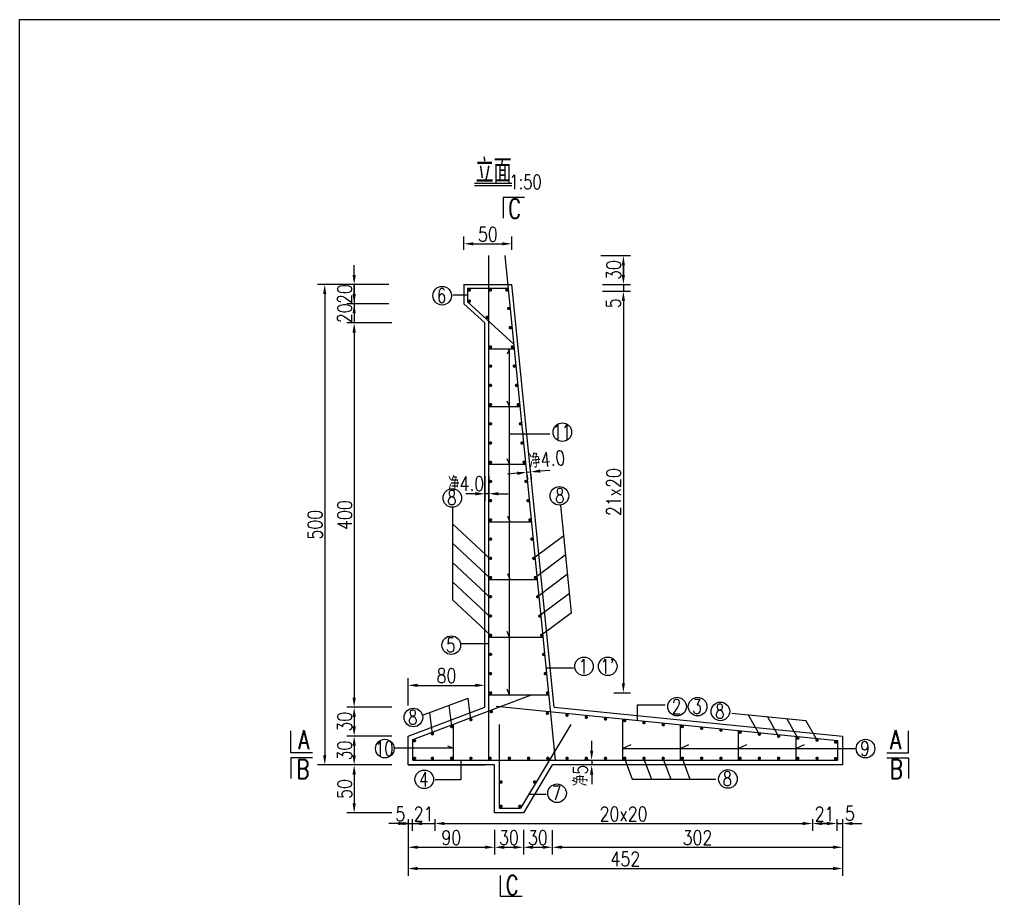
# Model space of a CAD drawing. Header units: millimetres. Extents: x 2923 to 12523, y -1268 to 4624.
# Drawn here: x 7923 to 8936, y 560 to 1475 of the extents above; entities that cross this region are included whole.
import ezdxf
from ezdxf.enums import TextEntityAlignment as Align

# ---------------------------------------------------------------- set-up
doc = ezdxf.new("R2010")
doc.units = ezdxf.units.MM
for name, color, linetype in [('lk', 7, 'Continuous'), ('文字', 7, 'Continuous'), ('标注', 4, 'Continuous'), ('钢筋', 6, 'Continuous')]:
    doc.layers.add(name, color=color, linetype=linetype)
doc.styles.add('XGhz', font='simplex1.shx', dxfattribs={"width": 0.8, "bigfont": 'hztxt.shx'})
doc.styles.add('XGsz', font='simplex1.shx', dxfattribs={"width": 0.8, "bigfont": 'hztxt.shx'})
doc.styles.add('数字', font='simplex1.shx', dxfattribs={"width": 0.8, "bigfont": 'hztxt.shx'})
doc.styles.add('汉字', font='simplex1.shx', dxfattribs={"width": 0.8, "bigfont": 'hztxt.shx'})
doc.dimstyles.new('STANDARD50', dxfattribs={"dimscale": 5, "dimtxt": 3, "dimasz": 2, "dimexe": 1.5, "dimexo": 2.5, "dimgap": 0.5, "dimtad": 1, "dimdec": 0, "dimrnd": 0.1, "dimzin": 0, "dimdsep": 46, "dimtxsty": 'XGsz', "dimcen": 0.09, "dimdle": 1, "dimclrd": 256, "dimclre": 256, "dimclrt": 256, "dimadec": 0, "dimazin": 0, "dimtfac": 1, "dimtdec": 0, "dimtix": 1, "dimtmove": 2, "dimatfit": 3, "dimfxl": 0, "dimtolj": 1, "dimtzin": 0, "dimlwd": -1, "dimlwe": -1, "dimarcsym": 0})

# ---------------------------------------------------------------- blocks, each defined once
blk = doc.blocks.new('*D4')
at = {"layer": 'DEFPOINTS', "color": 0}
for p in [(8407.3, 781.6), (8407.3, 758.8), (8327.3, 748.2)]:
    blk.add_point(p, dxfattribs=at)
at = {"layer": '标注'}
for p, q in [((8327.3, 760.7), (8327.3, 789.1)), ((8337.3, 781.6), (8397.3, 781.6)), ((8407.3, 771.3), (8407.3, 789.1))]:
    blk.add_line(p, q, dxfattribs=at)
for points in [[(8337.3, 783.3), (8337.3, 780), (8327.3, 781.6)], [(8397.3, 783.3), (8397.3, 780), (8407.3, 781.6)]]:
    blk.add_solid(points, dxfattribs=at)
at = {"layer": '标注', "insert": (8367.3, 791.6), "char_height": 15, "attachment_point": 5, "style": 'XGsz'}
blk.add_mtext('\\A1;80', dxfattribs=at)
blk = doc.blocks.new('*D5')
at = {"layer": 'DEFPOINTS', "color": 0}
for p in [(8327.3, 636.4), (8417.3, 636.4), (8417.3, 613.1)]:
    blk.add_point(p, dxfattribs=at)
at = {"layer": '标注'}
for p, q in [((8327.3, 623.9), (8327.3, 605.6)), ((8417.3, 623.9), (8417.3, 605.6)), ((8337.3, 613.1), (8407.3, 613.1))]:
    blk.add_line(p, q, dxfattribs=at)
for points in [[(8337.3, 614.8), (8337.3, 611.5), (8327.3, 613.1)], [(8407.3, 614.8), (8407.3, 611.5), (8417.3, 613.1)]]:
    blk.add_solid(points, dxfattribs=at)
at = {"layer": '标注', "insert": (8372.3, 623.1), "char_height": 15, "attachment_point": 5, "style": 'XGsz'}
blk.add_mtext('\\A1;90', dxfattribs=at)
blk = doc.blocks.new('*D6')
at = {"layer": 'DEFPOINTS', "color": 0}
for p in [(8779.3, 649.3), (8327.3, 647.1), (8779.3, 591)]:
    blk.add_point(p, dxfattribs=at)
at = {"layer": '标注'}
for p, q in [((8327.3, 634.6), (8327.3, 583.5)), ((8779.3, 636.8), (8779.3, 583.5)), ((8337.3, 591), (8769.3, 591))]:
    blk.add_line(p, q, dxfattribs=at)
for points in [[(8337.3, 592.7), (8337.3, 589.3), (8327.3, 591)], [(8769.3, 592.7), (8769.3, 589.3), (8779.3, 591)]]:
    blk.add_solid(points, dxfattribs=at)
at = {"layer": '标注', "insert": (8553.3, 601), "char_height": 15, "attachment_point": 5, "style": 'XGsz'}
blk.add_mtext('\\A1;452', dxfattribs=at)
blk = doc.blocks.new('*D7')
at = {"layer": 'DEFPOINTS', "color": 0}
for p in [(8291.9, 758.8), (8271.3, 728.8), (8279.5, 728.8)]:
    blk.add_point(p, dxfattribs=at)
at = {"layer": '标注'}
for p, q in [((8279.4, 758.8), (8263.8, 758.8)), ((8271.3, 748.8), (8271.3, 738.8)), ((8267, 728.8), (8263.8, 728.8))]:
    blk.add_line(p, q, dxfattribs=at)
for points in [[(8269.6, 748.8), (8273, 748.8), (8271.3, 758.8)], [(8269.6, 738.8), (8273, 738.8), (8271.3, 728.8)]]:
    blk.add_solid(points, dxfattribs=at)
at = {"layer": '标注', "insert": (8261.3, 743.8), "char_height": 15, "attachment_point": 5, "rotation": 90, "style": 'XGsz'}
blk.add_mtext('\\A1;30', dxfattribs=at)
blk = doc.blocks.new('*D8')
at = {"layer": 'DEFPOINTS', "color": 0}
for p in [(8322.8, 728.8), (8271.3, 698.8), (8322.8, 698.8)]:
    blk.add_point(p, dxfattribs=at)
at = {"layer": '标注'}
for p, q in [((8310.3, 728.8), (8263.8, 728.8)), ((8271.3, 718.8), (8271.3, 708.8)), ((8310.3, 698.8), (8263.8, 698.8))]:
    blk.add_line(p, q, dxfattribs=at)
for points in [[(8269.6, 718.8), (8273, 718.8), (8271.3, 728.8)], [(8269.6, 708.8), (8273, 708.8), (8271.3, 698.8)]]:
    blk.add_solid(points, dxfattribs=at)
at = {"layer": '标注', "insert": (8261.3, 713.8), "char_height": 15, "attachment_point": 5, "rotation": 90, "style": 'XGsz'}
blk.add_mtext('\\A1;30', dxfattribs=at)
blk = doc.blocks.new('*D9')
at = {"layer": 'DEFPOINTS', "color": 0}
for p in [(8320, 1198.8), (8240.7, 698.8), (8310.3, 698.8)]:
    blk.add_point(p, dxfattribs=at)
at = {"layer": '标注'}
for p, q in [((8307.5, 1198.8), (8233.2, 1198.8)), ((8240.7, 1188.8), (8240.7, 708.8)), ((8297.8, 698.8), (8233.2, 698.8))]:
    blk.add_line(p, q, dxfattribs=at)
for points in [[(8239, 1188.8), (8242.3, 1188.8), (8240.7, 1198.8)], [(8239, 708.8), (8242.3, 708.8), (8240.7, 698.8)]]:
    blk.add_solid(points, dxfattribs=at)
at = {"layer": '标注', "insert": (8230.7, 948.8), "char_height": 15, "attachment_point": 5, "rotation": 90, "style": 'XGsz'}
blk.add_mtext('\\A1;500', dxfattribs=at)
blk = doc.blocks.new('*D11')
at = {"layer": 'DEFPOINTS', "color": 0}
for p in [(8295.8, 698.8), (8271.3, 648.8), (8322.8, 648.8)]:
    blk.add_point(p, dxfattribs=at)
at = {"layer": '标注'}
for p, q in [((8283.3, 698.8), (8263.8, 698.8)), ((8271.3, 688.8), (8271.3, 658.8)), ((8310.3, 648.8), (8263.8, 648.8))]:
    blk.add_line(p, q, dxfattribs=at)
for points in [[(8269.6, 688.8), (8273, 688.8), (8271.3, 698.8)], [(8269.6, 658.8), (8273, 658.8), (8271.3, 648.8)]]:
    blk.add_solid(points, dxfattribs=at)
at = {"layer": '标注', "insert": (8261.3, 673.8), "char_height": 15, "attachment_point": 5, "rotation": 90, "style": 'XGsz'}
blk.add_mtext('\\A1;50', dxfattribs=at)
blk = doc.blocks.new('*D12')
at = {"layer": 'DEFPOINTS', "color": 0}
for p in [(8322.8, 1158.8), (8271.3, 758.8), (8322.8, 758.8)]:
    blk.add_point(p, dxfattribs=at)
at = {"layer": '标注'}
for p, q in [((8310.3, 1158.8), (8263.8, 1158.8)), ((8271.3, 1148.8), (8271.3, 768.8)), ((8310.3, 758.8), (8263.8, 758.8))]:
    blk.add_line(p, q, dxfattribs=at)
for points in [[(8269.6, 1148.8), (8273, 1148.8), (8271.3, 1158.8)], [(8269.6, 768.8), (8273, 768.8), (8271.3, 758.8)]]:
    blk.add_solid(points, dxfattribs=at)
at = {"layer": '标注', "insert": (8261.3, 958.8), "char_height": 15, "attachment_point": 5, "rotation": 90, "style": 'XGsz'}
blk.add_mtext('\\A1;400', dxfattribs=at)
blk = doc.blocks.new('*D13')
at = {"layer": 'DEFPOINTS', "color": 0}
for p in [(8320, 1178.8), (8271.3, 1158.8), (8311.9, 1158.8)]:
    blk.add_point(p, dxfattribs=at)
at = {"layer": '标注'}
for p, q in [((8271.3, 1188.8), (8271.3, 1198.8)), ((8307.5, 1178.8), (8263.8, 1178.8)), ((8271.3, 1178.8), (8271.3, 1158.8)), ((8299.4, 1158.8), (8263.8, 1158.8)), ((8271.3, 1148.8), (8271.3, 1138.8))]:
    blk.add_line(p, q, dxfattribs=at)
for points in [[(8269.6, 1188.8), (8273, 1188.8), (8271.3, 1178.8)], [(8269.6, 1148.8), (8273, 1148.8), (8271.3, 1158.8)]]:
    blk.add_solid(points, dxfattribs=at)
at = {"layer": '标注', "insert": (8261.3, 1168.8), "char_height": 15, "attachment_point": 5, "rotation": 90, "style": 'XGsz'}
blk.add_mtext('\\A1;20', dxfattribs=at)
blk = doc.blocks.new('*D14')
at = {"layer": 'DEFPOINTS', "color": 0}
for p in [(8310.3, 1198.8), (8271.3, 1178.8), (8310.3, 1178.8)]:
    blk.add_point(p, dxfattribs=at)
at = {"layer": '标注'}
for p, q in [((8271.3, 1208.8), (8271.3, 1218.8)), ((8297.8, 1198.8), (8263.8, 1198.8)), ((8271.3, 1198.8), (8271.3, 1178.8)), ((8297.8, 1178.8), (8263.8, 1178.8)), ((8271.3, 1168.8), (8271.3, 1158.8))]:
    blk.add_line(p, q, dxfattribs=at)
for points in [[(8269.6, 1208.8), (8273, 1208.8), (8271.3, 1198.8)], [(8269.6, 1168.8), (8273, 1168.8), (8271.3, 1178.8)]]:
    blk.add_solid(points, dxfattribs=at)
at = {"layer": '标注', "insert": (8261.3, 1188.8), "char_height": 15, "attachment_point": 5, "rotation": 90, "style": 'XGsz'}
blk.add_mtext('\\A1;20', dxfattribs=at)
blk = doc.blocks.new('*D16')
at = {"layer": 'DEFPOINTS', "color": 0}
for p in [(8477.3, 643.4), (8779.3, 645.7), (8779.3, 613.1)]:
    blk.add_point(p, dxfattribs=at)
at = {"layer": '标注'}
for p, q in [((8477.3, 630.9), (8477.3, 605.6)), ((8779.3, 633.2), (8779.3, 605.6)), ((8487.3, 613.1), (8769.3, 613.1))]:
    blk.add_line(p, q, dxfattribs=at)
for points in [[(8487.3, 614.8), (8487.3, 611.5), (8477.3, 613.1)], [(8769.3, 614.8), (8769.3, 611.5), (8779.3, 613.1)]]:
    blk.add_solid(points, dxfattribs=at)
at = {"layer": '标注', "insert": (8628.3, 623.1), "char_height": 15, "attachment_point": 5, "style": 'XGsz'}
blk.add_mtext('\\A1;302', dxfattribs=at)
blk = doc.blocks.new('*D17')
at = {"layer": 'DEFPOINTS', "color": 0}
for p in [(8528.3, 703.8), (8518.3, 698.8), (8528.3, 698.8)]:
    blk.add_point(p, dxfattribs=at)
at = {"layer": '文字'}
for p, q in [((8518.3, 713.8), (8518.3, 723.8)), ((8515.8, 703.8), (8510.8, 703.8)), ((8518.3, 703.8), (8518.3, 698.8)), ((8515.8, 698.8), (8510.8, 698.8)), ((8518.3, 688.8), (8518.3, 678.8))]:
    blk.add_line(p, q, dxfattribs=at)
for points in [[(8516.6, 713.8), (8519.9, 713.8), (8518.3, 703.8)], [(8516.6, 688.8), (8519.9, 688.8), (8518.3, 698.8)]]:
    blk.add_solid(points, dxfattribs=at)
at = {"layer": '文字', "insert": (8506.6, 683.7), "char_height": 15, "attachment_point": 5, "rotation": 90, "style": 'XGhz'}
blk.add_mtext('\\A1; 净5', dxfattribs=at)
blk = doc.blocks.new('*D66')
at = {"layer": 'DEFPOINTS', "color": 0}
for p in [(8417.3, 643.6), (8447.3, 643.6), (8447.3, 613.1)]:
    blk.add_point(p, dxfattribs=at)
at = {"layer": '标注'}
for p, q in [((8417.3, 631.1), (8417.3, 605.6)), ((8447.3, 631.1), (8447.3, 605.6)), ((8427.3, 613.1), (8437.3, 613.1))]:
    blk.add_line(p, q, dxfattribs=at)
for points in [[(8427.3, 614.8), (8427.3, 611.5), (8417.3, 613.1)], [(8437.3, 614.8), (8437.3, 611.5), (8447.3, 613.1)]]:
    blk.add_solid(points, dxfattribs=at)
at = {"layer": '标注', "insert": (8432.3, 623.1), "char_height": 15, "attachment_point": 5, "style": 'XGsz'}
blk.add_mtext('\\A1;30', dxfattribs=at)
blk = doc.blocks.new('*D67')
at = {"layer": 'DEFPOINTS', "color": 0}
for p in [(8447.3, 643.6), (8477.3, 638.9), (8477.3, 613.1)]:
    blk.add_point(p, dxfattribs=at)
at = {"layer": '标注'}
for p, q in [((8447.3, 631.1), (8447.3, 605.6)), ((8477.3, 626.4), (8477.3, 605.6)), ((8457.3, 613.1), (8467.3, 613.1))]:
    blk.add_line(p, q, dxfattribs=at)
for points in [[(8457.3, 614.8), (8457.3, 611.5), (8447.3, 613.1)], [(8467.3, 614.8), (8467.3, 611.5), (8477.3, 613.1)]]:
    blk.add_solid(points, dxfattribs=at)
at = {"layer": '标注', "insert": (8462.3, 623.1), "char_height": 15, "attachment_point": 5, "style": 'XGsz'}
blk.add_mtext('\\A1;30', dxfattribs=at)
blk = doc.blocks.new('*D250')
at = {"layer": 'DEFPOINTS', "color": 0}
for p in [(8517, 1191.7), (8529, 773.8), (8551.3, 773.8)]:
    blk.add_point(p, dxfattribs=at)
at = {"layer": '标注'}
for p, q in [((8529.5, 1191.7), (8558.8, 1191.7)), ((8551.3, 1181.7), (8551.3, 783.8)), ((8541.5, 773.8), (8558.8, 773.8))]:
    blk.add_line(p, q, dxfattribs=at)
for points in [[(8549.6, 1181.7), (8552.9, 1181.7), (8551.3, 1191.7)], [(8549.6, 783.8), (8552.9, 783.8), (8551.3, 773.8)]]:
    blk.add_solid(points, dxfattribs=at)
at = {"layer": '标注', "insert": (8541.3, 982.7), "char_height": 15, "attachment_point": 5, "rotation": 90, "style": 'XGsz'}
blk.add_mtext('\\A1;21x20', dxfattribs=at)
blk = doc.blocks.new('*D251')
at = {"layer": 'DEFPOINTS', "color": 0}
for p in [(8355.2, 655), (8747.9, 655), (8747.9, 637.8)]:
    blk.add_point(p, dxfattribs=at)
at = {"layer": '标注'}
for p, q in [((8355.2, 642.5), (8355.2, 630.3)), ((8747.9, 642.5), (8747.9, 630.3)), ((8365.2, 637.8), (8737.9, 637.8))]:
    blk.add_line(p, q, dxfattribs=at)
for points in [[(8365.2, 639.5), (8365.2, 636.2), (8355.2, 637.8)], [(8737.9, 639.5), (8737.9, 636.2), (8747.9, 637.8)]]:
    blk.add_solid(points, dxfattribs=at)
at = {"layer": '标注', "insert": (8551.5, 647.8), "char_height": 15, "attachment_point": 5, "style": 'XGsz'}
blk.add_mtext('\\A1;20x20', dxfattribs=at)
blk = doc.blocks.new('*D254')
at = {"layer": 'DEFPOINTS', "color": 0}
for p in [(8747.9, 655), (8773.2, 655), (8773.2, 637.8)]:
    blk.add_point(p, dxfattribs=at)
at = {"layer": '标注'}
for p, q in [((8747.9, 642.5), (8747.9, 630.3)), ((8773.2, 642.5), (8773.2, 630.3)), ((8757.9, 637.8), (8763.2, 637.8))]:
    blk.add_line(p, q, dxfattribs=at)
for points in [[(8757.9, 639.5), (8757.9, 636.2), (8747.9, 637.8)], [(8763.2, 639.5), (8763.2, 636.2), (8773.2, 637.8)]]:
    blk.add_solid(points, dxfattribs=at)
at = {"layer": '标注', "insert": (8760.5, 647.8), "char_height": 15, "attachment_point": 5, "style": 'XGsz'}
blk.add_mtext('\\A1;21', dxfattribs=at)
blk = doc.blocks.new('*D255')
at = {"layer": 'DEFPOINTS', "color": 0}
for p in [(8773.2, 655), (8779.3, 655), (8779.3, 637.8)]:
    blk.add_point(p, dxfattribs=at)
at = {"layer": '标注'}
for p, q in [((8773.2, 642.5), (8773.2, 630.3)), ((8779.3, 642.5), (8779.3, 630.3)), ((8763.2, 637.8), (8753.2, 637.8)), ((8773.2, 637.8), (8779.3, 637.8)), ((8789.3, 637.8), (8799.3, 637.8))]:
    blk.add_line(p, q, dxfattribs=at)
for points in [[(8763.2, 639.5), (8763.2, 636.2), (8773.2, 637.8)], [(8789.3, 639.5), (8789.3, 636.2), (8779.3, 637.8)]]:
    blk.add_solid(points, dxfattribs=at)
at = {"layer": '标注', "insert": (8786.9, 648.3), "char_height": 15, "attachment_point": 5, "style": 'XGsz'}
blk.add_mtext('\\A1;5', dxfattribs=at)
blk = doc.blocks.new('*D252')
at = {"layer": 'DEFPOINTS', "color": 0}
for p in [(8331.7, 655), (8355.2, 655), (8355.2, 637.8)]:
    blk.add_point(p, dxfattribs=at)
at = {"layer": '标注'}
for p, q in [((8331.7, 642.5), (8331.7, 630.3)), ((8355.2, 642.5), (8355.2, 630.3)), ((8321.7, 637.8), (8311.7, 637.8)), ((8331.7, 637.8), (8355.2, 637.8)), ((8365.2, 637.8), (8375.2, 637.8))]:
    blk.add_line(p, q, dxfattribs=at)
for points in [[(8321.7, 639.5), (8321.7, 636.2), (8331.7, 637.8)], [(8365.2, 639.5), (8365.2, 636.2), (8355.2, 637.8)]]:
    blk.add_solid(points, dxfattribs=at)
at = {"layer": '标注', "insert": (8343.5, 647.8), "char_height": 15, "attachment_point": 5, "style": 'XGsz'}
blk.add_mtext('\\A1;21', dxfattribs=at)
blk = doc.blocks.new('*D253')
at = {"layer": 'DEFPOINTS', "color": 0}
for p in [(8327.3, 655), (8331.7, 655), (8331.7, 637.8)]:
    blk.add_point(p, dxfattribs=at)
at = {"layer": '标注'}
for p, q in [((8327.3, 642.5), (8327.3, 630.3)), ((8331.7, 642.5), (8331.7, 630.3)), ((8317.3, 637.8), (8307.3, 637.8)), ((8327.3, 637.8), (8331.7, 637.8)), ((8341.7, 637.8), (8351.7, 637.8))]:
    blk.add_line(p, q, dxfattribs=at)
for points in [[(8317.3, 639.5), (8317.3, 636.2), (8327.3, 637.8)], [(8341.7, 639.5), (8341.7, 636.2), (8331.7, 637.8)]]:
    blk.add_solid(points, dxfattribs=at)
at = {"layer": '标注', "insert": (8319.3, 647.8), "char_height": 15, "attachment_point": 5, "style": 'XGsz'}
blk.add_mtext('\\A1;5', dxfattribs=at)
blk = doc.blocks.new('*D301')
at = {"layer": 'DEFPOINTS', "color": 0}
for p in [(8435.3, 1241.1), (8385.3, 1222.2), (8435.3, 1222.2)]:
    blk.add_point(p, dxfattribs=at)
at = {"layer": '标注'}
for p, q in [((8385.3, 1234.7), (8385.3, 1248.6)), ((8435.3, 1234.7), (8435.3, 1248.6)), ((8395.3, 1241.1), (8425.3, 1241.1))]:
    blk.add_line(p, q, dxfattribs=at)
for points in [[(8395.3, 1242.8), (8395.3, 1239.5), (8385.3, 1241.1)], [(8425.3, 1242.8), (8425.3, 1239.5), (8435.3, 1241.1)]]:
    blk.add_solid(points, dxfattribs=at)
at = {"layer": '标注', "insert": (8410.3, 1251.1), "char_height": 15, "attachment_point": 5, "style": 'XGsz'}
blk.add_mtext('\\A1;50', dxfattribs=at)
blk = doc.blocks.new('*D302')
at = {"layer": 'DEFPOINTS', "color": 0}
for p in [(8517, 1198.8), (8517, 1191.7), (8551.3, 1191.7)]:
    blk.add_point(p, dxfattribs=at)
at = {"layer": '标注'}
for p, q in [((8551.3, 1208.8), (8551.3, 1218.8)), ((8529.5, 1198.8), (8558.8, 1198.8)), ((8551.3, 1198.8), (8551.3, 1191.7)), ((8529.5, 1191.7), (8558.8, 1191.7)), ((8551.3, 1181.7), (8551.3, 1171.7))]:
    blk.add_line(p, q, dxfattribs=at)
for points in [[(8549.6, 1208.8), (8552.9, 1208.8), (8551.3, 1198.8)], [(8549.6, 1181.7), (8552.9, 1181.7), (8551.3, 1191.7)]]:
    blk.add_solid(points, dxfattribs=at)
at = {"layer": '标注', "insert": (8540.8, 1179.2), "char_height": 15, "attachment_point": 5, "rotation": 90, "style": 'XGsz'}
blk.add_mtext('\\A1;5', dxfattribs=at)
blk = doc.blocks.new('*D303')
at = {"layer": 'DEFPOINTS', "color": 0}
for p in [(8515.5, 1228.8), (8517, 1198.8), (8551.3, 1198.8)]:
    blk.add_point(p, dxfattribs=at)
at = {"layer": '标注'}
for p, q in [((8528, 1228.8), (8558.8, 1228.8)), ((8551.3, 1218.8), (8551.3, 1208.8)), ((8529.5, 1198.8), (8558.8, 1198.8))]:
    blk.add_line(p, q, dxfattribs=at)
for points in [[(8549.6, 1218.8), (8552.9, 1218.8), (8551.3, 1228.8)], [(8549.6, 1208.8), (8552.9, 1208.8), (8551.3, 1198.8)]]:
    blk.add_solid(points, dxfattribs=at)
at = {"layer": '标注', "insert": (8541.3, 1213.8), "char_height": 15, "attachment_point": 5, "rotation": 90, "style": 'XGsz'}
blk.add_mtext('\\A1;30', dxfattribs=at)
blk = doc.blocks.new('*D305')
at = {"layer": 'DEFPOINTS', "color": 0}
for p in [(8407.3, 1011.8), (8411.3, 1011.8), (8407.3, 981)]:
    blk.add_point(p, dxfattribs=at)
at = {"layer": '标注'}
for p, q in [((8407.3, 999.3), (8407.3, 973.5)), ((8411.3, 999.3), (8411.3, 973.5)), ((8397.3, 981), (8387.3, 981)), ((8411.3, 981), (8407.3, 981)), ((8421.3, 981), (8431.3, 981))]:
    blk.add_line(p, q, dxfattribs=at)
for points in [[(8397.3, 982.7), (8397.3, 979.3), (8407.3, 981)], [(8421.3, 982.7), (8421.3, 979.3), (8411.3, 981)]]:
    blk.add_solid(points, dxfattribs=at)
at = {"layer": '标注', "insert": (8387.7, 991.5), "char_height": 15, "attachment_point": 5, "style": '汉字'}
blk.add_mtext('\\A1;净4.0', dxfattribs=at)
blk = doc.blocks.new('*D304')
at = {"layer": 'DEFPOINTS', "color": 0}
for p in [(8453.8, 1013.4), (8449.8, 1013), (8454.8, 1003.7)]:
    blk.add_point(p, dxfattribs=at)
at = {"layer": '标注'}
for p, q in [((8450.8, 1003.3), (8454.8, 1003.7)), ((8464.7, 1004.7), (8474.7, 1005.7)), ((8440.9, 1002.3), (8430.9, 1001.3)), ((8451.1, 1000.5), (8451.6, 995.8)), ((8455.1, 1000.9), (8455.5, 996.2))]:
    blk.add_line(p, q, dxfattribs=at)
for points in [[(8440.7, 1003.9), (8441, 1000.6), (8450.8, 1003.3)], [(8464.6, 1006.3), (8464.9, 1003), (8454.8, 1003.7)]]:
    blk.add_solid(points, dxfattribs=at)
at = {"layer": '标注', "insert": (8471.9, 1016.9), "char_height": 15, "attachment_point": 5, "rotation": 5.7106, "style": '汉字'}
blk.add_mtext('\\A1;净4.0', dxfattribs=at)

msp = doc.modelspace()

# ---------------------------------------------------------------- linework, layer by layer
at = {"layer": 'DEFPOINTS'}
msp.add_lwpolyline([(7923.2, 1474.6), (10023.2, 1474.6), (10023.2, -10.4), (7923.2, -10.4), (7923.2, 1474.6)], dxfattribs=at)
at = {"layer": 'lk'}
for p, q in [((8385.3, 1198.8), (8435.3, 1198.8)), ((8385.3, 1198.8), (8385.3, 1178.8)), ((8479.3, 758.8), (8435.3, 1198.8)), ((8407.3, 1158.8), (8385.3, 1178.8)), ((8407.3, 758.8), (8407.3, 1158.8)), ((8327.3, 728.8), (8407.3, 758.8)), ((8479.3, 758.8), (8779.3, 728.8)), ((8327.3, 698.8), (8327.3, 728.8)), ((8779.3, 728.8), (8779.3, 698.8)), ((8417.3, 698.8), (8327.3, 698.8)), ((8327.3, 698.8), (8407.3, 698.8)), ((8417.3, 648.8), (8417.3, 698.8)), ((8477.3, 698.8), (8447.3, 648.8)), ((8779.3, 698.8), (8477.3, 698.8)), ((8447.3, 648.8), (8417.3, 648.8))]:
    msp.add_line(p, q, dxfattribs=at)
at = {"layer": '文字'}
for p, q in [((8382.1, 703.8), (8382.1, 683.3)), ((8382.1, 683.3), (8355.6, 683.3))]:
    msp.add_line(p, q, dxfattribs=at)
at = {"layer": '标注'}
for p, q in [((8396.4, 1301.8), (8435.1, 1301.8)), ((8426.1, 1289.4), (8426.1, 1267.7)), ((8448.5, 1289.4), (8426.1, 1289.4)), ((8389.3, 1187.7), (8373.8, 1187.7)), ((8432.8, 1131.8), (8430.5, 1126.2)), ((8432.8, 771.8), (8432.8, 1131.8)), ((8432.8, 1071.8), (8430.5, 1077.5)), ((8432.8, 1043.2), (8474.9, 1043.2)), ((8432.8, 1011.8), (8430.5, 1017.5)), ((8373.4, 967), (8373.4, 870.5)), ((8497.4, 857.2), (8486.2, 969.2)), ((8433.4, 951.8), (8431.2, 957.5)), ((8373.4, 949.7), (8413.1, 913)), ((8489.2, 937.2), (8458.1, 913.8)), ((8373.4, 929.6), (8413.1, 892.9)), ((8490.9, 917.2), (8459.8, 893.8)), ((8373.4, 909.5), (8413.1, 872.8)), ((8433.4, 891.8), (8431.2, 897.5)), ((8493.2, 897.2), (8462, 873.8)), ((8373.4, 889.4), (8413.1, 852.7)), ((8495.4, 877.2), (8464.2, 853.8)), ((8373.4, 870.5), (8413.1, 833.8)), ((8497.4, 857.2), (8466.2, 833.8)), ((8432.8, 831.8), (8430.5, 837.5)), ((8411.3, 824.7), (8381.9, 824.7)), ((8471.1, 799.9), (8499.5, 799.9)), ((8432.8, 771.8), (8430.5, 777.5)), ((8342.3, 750.6), (8390, 768.2)), ((8372.7, 738.7), (8370, 760.9)), ((8392.7, 745.9), (8390, 768.2)), ((8566.1, 761.2), (8594.8, 761.2)), ((8566.1, 745.1), (8566.1, 761.2)), ((8352.7, 731.2), (8350, 753.4)), ((8664, 752.8), (8741.2, 745.1)), ((8692.7, 730.6), (8681.2, 751.2)), ((8712.7, 728.8), (8701.3, 749.1)), ((8732.7, 726.6), (8721.2, 747.2)), ((8752.7, 724.6), (8741.2, 745.1)), ((8205.4, 711.4), (8205.4, 734.4)), ((8847.7, 711.4), (8847.7, 734.4)), ((8550.5, 716), (8559.5, 720)), ((8610.5, 716), (8619.5, 720)), ((8670.5, 716), (8679.5, 720)), ((8730.5, 716), (8739.5, 720)), ((8227.9, 711.4), (8205.4, 711.4)), ((8374.3, 716.2), (8312.9, 716.2)), ((8374.3, 716.2), (8368.6, 718.2)), ((8550.5, 716), (8793.2, 716)), ((8825.2, 711.4), (8847.7, 711.4)), ((8205.4, 706.2), (8205.4, 684.6)), ((8227.9, 706.2), (8205.4, 706.2)), ((8552.7, 704.8), (8560.5, 684)), ((8572.7, 704.8), (8580.5, 684)), ((8592.7, 704.8), (8600.5, 684)), ((8612.7, 704.8), (8620.5, 684)), ((8825.2, 706.2), (8847.7, 706.2)), ((8847.7, 706.2), (8847.7, 684.6)), ((8560.5, 684), (8647.3, 684)), ((8453.2, 668.4), (8471.1, 668.4)), ((8423.5, 562), (8423.5, 583.7)), ((8445.9, 562), (8423.5, 562))]:
    msp.add_line(p, q, dxfattribs=at)
for centre in [(8362.8, 1187.1), (8487.8, 1045.1), (8373.4, 976.6), (8484.7, 978.8), (8372.3, 823.4), (8510.3, 801.4), (8535, 801.4), (8607.1, 759.5), (8628.5, 759.5), (8652.2, 754.5), (8332.9, 748.2), (8303.2, 715.8), (8803.1, 715.8), (8344.2, 683.8), (8660, 684.2), (8482.3, 669.3)]:
    msp.add_circle(centre, 9.68, dxfattribs=at)
at = {"layer": '钢筋'}
for p, q in [((8396.4, 1304.3), (8435.1, 1304.3)), ((8411.3, 703.8), (8411.3, 1228.8)), ((8480.8, 703.8), (8428.3, 1228.8)), ((8389.3, 1194.8), (8431.7, 1194.8)), ((8389.3, 1194.8), (8389.3, 1180.6)), ((8437.5, 1136.7), (8389.3, 1180.6)), ((8411.3, 1131.8), (8437.9, 1131.8)), ((8411.3, 1071.8), (8443.9, 1071.8)), ((8411.3, 1011.8), (8449.9, 1011.8)), ((8411.3, 951.8), (8455.9, 951.8)), ((8411.3, 891.8), (8461.9, 891.8)), ((8411.3, 831.8), (8467.9, 831.8)), ((8332.3, 725.3), (8455.8, 771.7)), ((8411.3, 771.8), (8473.9, 771.8)), ((8419.1, 759.8), (8774, 724.3)), ((8374.3, 741.1), (8374.3, 703.8)), ((8422.3, 653.8), (8422.3, 740.8)), ((8496.6, 740.8), (8444.4, 653.8)), ((8550.5, 746.6), (8550.5, 703.8)), ((8610.5, 740.6), (8610.5, 703.8)), ((8670.5, 734.6), (8670.5, 703.8)), ((8332.3, 703.8), (8332.3, 725.3)), ((8730.5, 728.6), (8730.5, 703.8)), ((8774, 724.3), (8774, 703.8)), ((8332.3, 703.8), (8774, 703.8)), ((8422.3, 653.8), (8444.4, 653.8))]:
    msp.add_line(p, q, dxfattribs=at)
at = {"layer": '钢筋', "const_width": 1.75}
for points in [[(8392, 1193, -1), (8390.3, 1193, -1)], [(8413.9, 1193, -1), (8412.2, 1193, -1)], [(8430.9, 1193, -1), (8429.2, 1193, -1)], [(8392, 1181.4, -1), (8390.2, 1181.4, -1)], [(8432.9, 1173.8, -1), (8431.2, 1173.8, -1)], [(8410.4, 1164.6, -1), (8408.6, 1164.6, -1)], [(8434.5, 1153.8, -1), (8432.7, 1153.8, -1)], [(8414, 1133.8, -1), (8412.3, 1133.8, -1)], [(8436.7, 1133.8, -1), (8435, 1133.8, -1)], [(8414, 1113.8, -1), (8412.3, 1113.8, -1)], [(8438.7, 1113.8, -1), (8436.9, 1113.8, -1)], [(8414, 1093.8, -1), (8412.3, 1093.8, -1)], [(8441, 1093.8, -1), (8439.2, 1093.8, -1)], [(8414, 1073.8, -1), (8412.3, 1073.8, -1)], [(8442.8, 1073.8, -1), (8441, 1073.8, -1)], [(8414, 1053.8, -1), (8412.3, 1053.8, -1)], [(8445, 1053.8, -1), (8443.3, 1053.8, -1)], [(8414, 1033.8, -1), (8412.3, 1033.8, -1)], [(8446.8, 1033.8, -1), (8445, 1033.8, -1)], [(8414, 1013.8, -1), (8412.3, 1013.8, -1)], [(8448.9, 1013.8, -1), (8447.1, 1013.8, -1)], [(8414, 993.8, -1), (8412.3, 993.8, -1)], [(8450.7, 993.8, -1), (8449, 993.8, -1)], [(8414, 973.8, -1), (8412.3, 973.8, -1)], [(8453, 973.8, -1), (8451.2, 973.8, -1)], [(8414, 953.8, -1), (8412.3, 953.8, -1)], [(8455, 953.8, -1), (8453.2, 953.8, -1)], [(8414, 933.8, -1), (8412.3, 933.8, -1)], [(8457, 933.8, -1), (8455.2, 933.8, -1)], [(8414, 913.8, -1), (8412.3, 913.8, -1)], [(8459, 913.8, -1), (8457.2, 913.8, -1)], [(8414, 893.8, -1), (8412.3, 893.8, -1)], [(8460.7, 893.8, -1), (8458.9, 893.8, -1)], [(8414, 873.8, -1), (8412.3, 873.8, -1)], [(8462.9, 873.8, -1), (8461.2, 873.8, -1)], [(8414, 853.8, -1), (8412.3, 853.8, -1)], [(8465.1, 853.8, -1), (8463.4, 853.8, -1)], [(8414, 833.8, -1), (8412.3, 833.8, -1)], [(8467.1, 833.8, -1), (8465.4, 833.8, -1)], [(8414, 813.8, -1), (8412.3, 813.8, -1)], [(8469.1, 813.8, -1), (8467.4, 813.8, -1)], [(8414, 793.8, -1), (8412.3, 793.8, -1)], [(8470.8, 793.8, -1), (8469.1, 793.8, -1)], [(8414, 773.8, -1), (8412.3, 773.8, -1)], [(8473.3, 773.8, -1), (8471.5, 773.8, -1)], [(8413, 754.2, 1), (8414.8, 754.2, 1)], [(8471.4, 752.5, 1), (8473.1, 752.5, 1)], [(8491.8, 750.6, 1), (8493.6, 750.6, 1)], [(8511.8, 748.4, 1), (8513.6, 748.4, 1)], [(8373.6, 738.7, -1), (8371.8, 738.7, -1)], [(8393.6, 745.9, -1), (8391.8, 745.9, -1)], [(8531.8, 746.6, 1), (8533.6, 746.6, 1)], [(8551.8, 745, 1), (8553.6, 745, 1)], [(8571.8, 742.8, 1), (8573.6, 742.8, 1)], [(8591.8, 740.6, 1), (8593.6, 740.6, 1)], [(8611.8, 738.8, 1), (8613.6, 738.8, 1)], [(8353.6, 731.2, -1), (8351.8, 731.2, -1)], [(8631.8, 736.9, 1), (8633.6, 736.9, 1)], [(8651.8, 735, 1), (8653.6, 735, 1)], [(8671.8, 732.9, 1), (8673.6, 732.9, 1)], [(8691.8, 730.8, 1), (8693.6, 730.8, 1)], [(8711.8, 728.7, 1), (8713.6, 728.7, 1)], [(8335, 724, -1), (8333.3, 724, -1)], [(8731.8, 726.7, 1), (8733.6, 726.7, 1)], [(8751.8, 724.6, 1), (8753.6, 724.6, 1)], [(8771.2, 722.5, 1), (8772.9, 722.5, 1)], [(8335, 705.7, -1), (8333.3, 705.7, -1)], [(8351.8, 705.7, 1), (8353.6, 705.7, 1)], [(8371.8, 705.7, 1), (8373.6, 705.7, 1)], [(8391.8, 705.7, 1), (8393.6, 705.7, 1)], [(8411.8, 705.7, 1), (8413.6, 705.7, 1)], [(8431.8, 705.7, 1), (8433.6, 705.7, 1)], [(8451.8, 705.7, 1), (8453.6, 705.7, 1)], [(8471.8, 705.7, 1), (8473.6, 705.7, 1)], [(8491.8, 705.7, 1), (8493.6, 705.7, 1)], [(8511.8, 705.7, 1), (8513.6, 705.7, 1)], [(8531.8, 705.7, 1), (8533.6, 705.7, 1)], [(8551.8, 705.7, 1), (8553.6, 705.7, 1)], [(8571.8, 705.7, 1), (8573.6, 705.7, 1)], [(8591.8, 705.7, 1), (8593.6, 705.7, 1)], [(8611.8, 705.7, 1), (8613.6, 705.7, 1)], [(8631.8, 705.7, 1), (8633.6, 705.7, 1)], [(8651.8, 705.7, 1), (8653.6, 705.7, 1)], [(8671.8, 705.7, 1), (8673.6, 705.7, 1)], [(8691.8, 705.7, 1), (8693.6, 705.7, 1)], [(8711.8, 705.7, 1), (8713.6, 705.7, 1)], [(8731.8, 705.7, 1), (8733.6, 705.7, 1)], [(8751.8, 705.7, 1), (8753.6, 705.7, 1)], [(8771.2, 705.5, 1), (8772.9, 705.5, 1)], [(8424.9, 681, -1), (8423.1, 681, -1)], [(8459.8, 681, -1), (8458, 681, -1)], [(8424.9, 655.8, -1), (8423.1, 655.8, -1)], [(8444.5, 655.8, -1), (8442.7, 655.8, -1)]]:
    msp.add_lwpolyline(points, format="xyb", close=True, dxfattribs=at)

# ---------------------------------------------------------------- texts
at = {"layer": '文字', "width": 0.75}
for s, height, style, p in [('立面', 25, 'XGhz', (8416.3, 1318.4)), ('1:50', 15, '数字', (8449.5, 1305.4)), ('C', 20, 'XGhz', (8438.2, 1277.7)), ('6', 15, '数字', (8362.2, 1187.2)), ('11', 15, '数字', (8487.3, 1045.2)), ('8', 15, '数字', (8372.9, 976.8)), ('8', 15, '数字', (8485.2, 978.9)), ('5', 15, '数字', (8371.7, 823.5)), ('1', 15, '数字', (8509.7, 801.5)), ("1'", 15, '数字', (8534.5, 801.5)), ('2', 15, '数字', (8606.5, 759.6)), ('3', 15, '数字', (8627.9, 759.6)), ('8', 15, '数字', (8651.6, 754.6)), ('8', 15, '数字', (8332.3, 748.3)), ('A', 20, 'XGhz', (8218.8, 725.1)), ('A', 20, 'XGhz', (8834.4, 725.1)), ('10', 15, '数字', (8302.6, 715.9)), ('9', 15, '数字', (8802.5, 715.9)), ('B', 20, 'XGhz', (8218, 694.5)), ('B', 20, 'XGhz', (8835.1, 694.5)), ('4', 15, '数字', (8343.6, 683.9)), ('8', 15, '数字', (8659.4, 684.4)), ('7', 15, '数字', (8481.7, 669.5)), ('C', 20, 'XGhz', (8435.6, 573.7))]:
    msp.add_text(s, height=height, dxfattribs=dict(at, style=style)).set_placement(p, align=Align.MIDDLE)

# ---------------------------------------------------------------- dimensions: what is measured, and where the dimension line sits
at = {"layer": '文字'}
dim = msp.add_linear_dim(base=(8518.3, 698.8), p1=(8528.3, 703.8), p2=(8528.3, 698.8), angle=90, text=' 净5', dimstyle='STANDARD50', override={"dimtxsty": 'XGhz'}, dxfattribs=at)
dim.commit()
dim.dimension.update_dxf_attribs({"geometry": '*D17', "text_midpoint": (8506.6, 683.7), "dimtype": 160})
at = {"layer": '标注'}
for base, p1, p2, picture, middle in [((8435.3, 1241.1), (8385.3, 1222.2), (8435.3, 1222.2), '*D301', (8410.3, 1251.1)), ((8407.3, 781.6), (8327.3, 748.2), (8407.3, 758.8), '*D4', (8367.3, 791.6)), ((8779.3, 591), (8327.3, 647.1), (8779.3, 649.3), '*D6', (8553.3, 601)), ((8447.3, 613.1), (8417.3, 643.6), (8447.3, 643.6), '*D66', (8432.3, 623.1)), ((8477.3, 613.1), (8447.3, 643.6), (8477.3, 638.9), '*D67', (8462.3, 623.1)), ((8779.3, 613.1), (8477.3, 643.4), (8779.3, 645.7), '*D16', (8628.3, 623.1)), ((8417.3, 613.1), (8327.3, 636.4), (8417.3, 636.4), '*D5', (8372.3, 623.1))]:
    dim = msp.add_linear_dim(base=base, p1=p1, p2=p2, dimstyle='STANDARD50', dxfattribs=at)
    dim.commit()
    dim.dimension.update_dxf_attribs({"geometry": picture, "text_midpoint": middle})
at = {"layer": '标注', "color": 8}
dim = msp.add_linear_dim(base=(8551.3, 1198.8), p1=(8515.5, 1228.8), p2=(8517, 1198.8), angle=90, dimstyle='STANDARD50', dxfattribs=at)
dim.commit()
dim.dimension.update_dxf_attribs({"geometry": '*D303', "text_midpoint": (8541.3, 1213.8)})
at = {"layer": '标注'}
for base, p1, p2, picture, middle in [((8271.3, 1178.8), (8310.3, 1198.8), (8310.3, 1178.8), '*D14', (8261.3, 1188.8)), ((8240.7, 698.8), (8320, 1198.8), (8310.3, 698.8), '*D9', (8230.7, 948.8)), ((8271.3, 1158.8), (8320, 1178.8), (8311.9, 1158.8), '*D13', (8261.3, 1168.8)), ((8271.3, 758.8), (8322.8, 1158.8), (8322.8, 758.8), '*D12', (8261.3, 958.8)), ((8271.3, 728.8), (8291.9, 758.8), (8279.5, 728.8), '*D7', (8261.3, 743.8)), ((8271.3, 698.8), (8322.8, 728.8), (8322.8, 698.8), '*D8', (8261.3, 713.8)), ((8271.3, 648.8), (8295.8, 698.8), (8322.8, 648.8), '*D11', (8261.3, 673.8))]:
    dim = msp.add_linear_dim(base=base, p1=p1, p2=p2, angle=90, dimstyle='STANDARD50', dxfattribs=at)
    dim.commit()
    dim.dimension.update_dxf_attribs({"geometry": picture, "text_midpoint": middle})
at = {"layer": '标注', "color": 8}
dim = msp.add_linear_dim(base=(8551.3, 1191.7), p1=(8517, 1198.8), p2=(8517, 1191.7), angle=90, text='5', dimstyle='STANDARD50', dxfattribs=at)
dim.commit()
dim.dimension.update_dxf_attribs({"geometry": '*D302', "text_midpoint": (8540.8, 1179.2), "dimtype": 160})
dim = msp.add_linear_dim(base=(8551.3, 773.8), p1=(8517, 1191.7), p2=(8529, 773.8), angle=90, text='21x20', dimstyle='STANDARD50', dxfattribs=at)
dim.commit()
dim.dimension.update_dxf_attribs({"geometry": '*D250', "text_midpoint": (8541.3, 982.7)})
at = {"layer": '标注'}
dim = msp.add_linear_dim(base=(8454.8, 1003.7), p1=(8449.8, 1013), p2=(8453.8, 1013.4), angle=5.7106, text='净4.0', dimstyle='STANDARD50', override={"dimtxsty": '汉字'}, dxfattribs=at)
dim.commit()
dim.dimension.update_dxf_attribs({"geometry": '*D304', "text_midpoint": (8471.9, 1016.9), "dimtype": 161})
dim = msp.add_linear_dim(base=(8407.3, 981), p1=(8411.3, 1011.8), p2=(8407.3, 1011.8), text='净4.0', dimstyle='STANDARD50', override={"dimtxsty": '汉字'}, dxfattribs=at)
dim.commit()
dim.dimension.update_dxf_attribs({"geometry": '*D305', "text_midpoint": (8387.7, 991.5), "dimtype": 160})
dim = msp.add_linear_dim(base=(8331.7, 637.8), p1=(8327.3, 655), p2=(8331.7, 655), dimstyle='STANDARD50', dxfattribs=at)
dim.commit()
dim.dimension.update_dxf_attribs({"geometry": '*D253', "text_midpoint": (8319.3, 647.8), "dimtype": 160})
for base, p1, p2, text, picture, middle in [((8355.2, 637.8), (8331.7, 655), (8355.2, 655), '21', '*D252', (8343.5, 647.8)), ((8747.9, 637.8), (8355.2, 655), (8747.9, 655), '20x20', '*D251', (8551.5, 647.8)), ((8773.2, 637.8), (8747.9, 655), (8773.2, 655), '21', '*D254', (8760.5, 647.8))]:
    dim = msp.add_linear_dim(base=base, p1=p1, p2=p2, text=text, dimstyle='STANDARD50', dxfattribs=at)
    dim.commit()
    dim.dimension.update_dxf_attribs({"geometry": picture, "text_midpoint": middle})
dim = msp.add_linear_dim(base=(8779.3, 637.8), p1=(8773.2, 655), p2=(8779.3, 655), text='5', dimstyle='STANDARD50', dxfattribs=at)
dim.commit()
dim.dimension.update_dxf_attribs({"geometry": '*D255', "text_midpoint": (8786.9, 648.3), "dimtype": 160})

doc.saveas('drawing.dxf')
